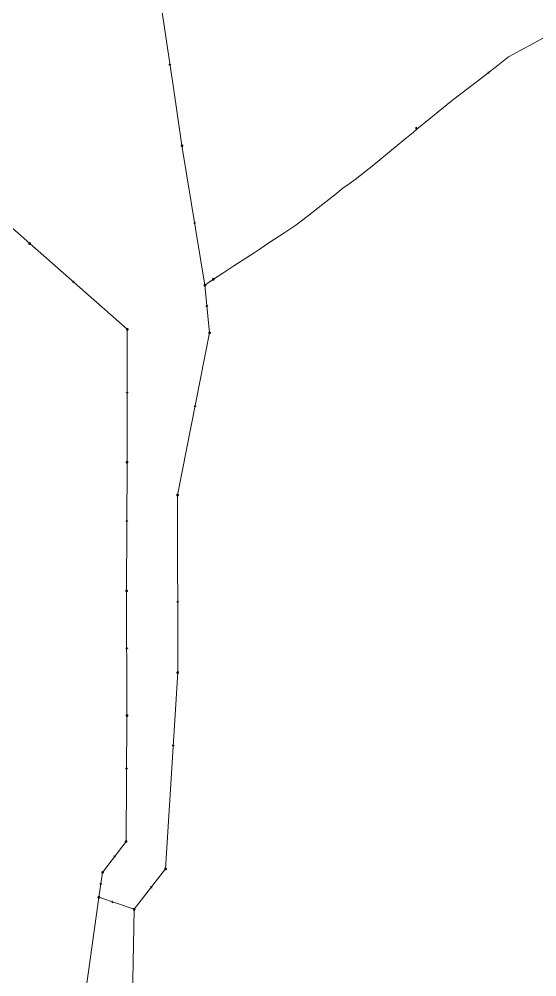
# Model space of a CAD drawing. Header units: metres. Extents: x 25504150 to 25508618, y 6694193 to 6702753.
# Drawn here: x 25506630 to 25506912, y 6699082 to 6699602 of the extents above; entities that cross this region are included whole.
import ezdxf

# ---------------------------------------------------------------- set-up
doc = ezdxf.new("R2010")
doc.units = ezdxf.units.M
for name, pattern in [('Paineviemariputket', [0]), ('Sewer_node', [0]), ('Viemariputket', [0]), ('Viemarivarusteet', [0])]:
    doc.linetypes.add(name, pattern=pattern)
for name, color, linetype, lineweight in [('Paineviemariputket', 7, 'Paineviemariputket', 0), ('Sewer_node', 7, 'Sewer_node', 0), ('Viemariputket', 7, 'Viemariputket', 0), ('Viemarivarusteet', 7, 'Viemarivarusteet', 0)]:
    doc.layers.add(name, color=color, linetype=linetype, lineweight=lineweight)

msp = doc.modelspace()

# ---------------------------------------------------------------- linework, layer by layer
at = {"layer": 'Paineviemariputket', "color": 1, "linetype": 'Continuous', "lineweight": 15}
msp.add_line((25506731.36, 6699457.87, 70.69), (25506736.02, 6699461.12, 34.74), dxfattribs=at)
msp.add_polyline3d([(25506736.02, 6699461.12, 34.74), (25506741.13, 6699464.47, 0), (25506747.08, 6699468.35, 0), (25506758.14, 6699475.58, 0), (25506761.38, 6699477.76, 0), (25506766.14, 6699480.9, 0), (25506774.73, 6699486.53, 0), (25506780.74, 6699490.53, 0), (25506786.96, 6699495.29, 0), (25506795.4, 6699501.89, 0), (25506801.93, 6699506.94, 0), (25506806.29, 6699510.58, 0), (25506810.25, 6699513.4, 0), (25506812.96, 6699515.42, 0), (25506823.12, 6699523.34, 0), (25506833.84, 6699532.12, 0), (25506840.9, 6699537.92, 0), (25506844.49, 6699540.88, 0), (25506846.56, 6699542.68, 0)], dxfattribs=at)
at = {"layer": 'Sewer_node', "color": 46, "linetype": 'Continuous', "true_color": 0x7f5f00, "flags": 128}
for points in [[(25506711.84, 6699577.76), (25506712.45, 6699577.32), (25506712.89, 6699577.91)], [(25506885.24, 6699573.91), (25506885.16, 6699573.16), (25506885.9, 6699573.08)], [(25506725.26, 6699491.71), (25506725.87, 6699491.28), (25506726.3, 6699491.89)], [(25506659.38, 6699459.42), (25506660.13, 6699459.48), (25506660.08, 6699460.22)], [(25506731.91, 6699446.71), (25506732.49, 6699446.24), (25506732.96, 6699446.82)], [(25506688.59, 6699399.71), (25506689.13, 6699399.18), (25506689.65, 6699399.71)], [(25506725.51, 6699392.38), (25506725.93, 6699391.77), (25506726.55, 6699392.18)], [(25506688.4, 6699330), (25506688.94, 6699329.47), (25506689.46, 6699329.99)], [(25506716.04, 6699286.06), (25506716.58, 6699285.54), (25506717.1, 6699286.06)], [(25506688.38, 6699260.93), (25506688.92, 6699260.41), (25506689.44, 6699260.94)], [(25506713.66, 6699208.09), (25506714.17, 6699207.53), (25506714.72, 6699208.02)], [(25506688.29, 6699195.61), (25506688.82, 6699195.08), (25506689.35, 6699195.6)], [(25506681.93, 6699147.95), (25506682.04, 6699147.2), (25506682.77, 6699147.3)], [(25506674.34, 6699132.91), (25506674.8, 6699132.32), (25506675.39, 6699132.76)], [(25506701.86, 6699131.21), (25506701.96, 6699130.46), (25506702.7, 6699130.55)], [(25506680.71, 6699122.47), (25506681.38, 6699122.81), (25506681.05, 6699123.47)]]:
    msp.add_lwpolyline(points, dxfattribs=at)
for points in [[(25506719.36, 6699533.72), (25506719.35, 6699533.79), (25506719.34, 6699533.86), (25506719.31, 6699533.93), (25506719.27, 6699533.99), (25506719.23, 6699534.05), (25506719.17, 6699534.09), (25506719.11, 6699534.13), (25506719.04, 6699534.16), (25506718.97, 6699534.17), (25506718.9, 6699534.18), (25506718.83, 6699534.17), (25506718.76, 6699534.16), (25506718.69, 6699534.13), (25506718.63, 6699534.09), (25506718.57, 6699534.05), (25506718.53, 6699533.99), (25506718.49, 6699533.93), (25506718.46, 6699533.86), (25506718.45, 6699533.79), (25506718.44, 6699533.72), (25506718.45, 6699533.65), (25506718.46, 6699533.58), (25506718.49, 6699533.51), (25506718.53, 6699533.45), (25506718.57, 6699533.39), (25506718.63, 6699533.35), (25506718.69, 6699533.31), (25506718.76, 6699533.28), (25506718.83, 6699533.27), (25506718.9, 6699533.26), (25506718.97, 6699533.27), (25506719.04, 6699533.28), (25506719.11, 6699533.31), (25506719.17, 6699533.35), (25506719.23, 6699533.39), (25506719.27, 6699533.45), (25506719.31, 6699533.51), (25506719.34, 6699533.58), (25506719.35, 6699533.65)], [(25506736.48, 6699461.12), (25506736.47, 6699461.19), (25506736.46, 6699461.26), (25506736.43, 6699461.33), (25506736.39, 6699461.39), (25506736.35, 6699461.45), (25506736.29, 6699461.49), (25506736.23, 6699461.53), (25506736.16, 6699461.56), (25506736.09, 6699461.57), (25506736.02, 6699461.58), (25506735.95, 6699461.57), (25506735.88, 6699461.56), (25506735.81, 6699461.53), (25506735.75, 6699461.49), (25506735.69, 6699461.45), (25506735.65, 6699461.39), (25506735.61, 6699461.33), (25506735.58, 6699461.26), (25506735.57, 6699461.19), (25506735.56, 6699461.12), (25506735.57, 6699461.05), (25506735.58, 6699460.98), (25506735.61, 6699460.91), (25506735.65, 6699460.85), (25506735.69, 6699460.79), (25506735.75, 6699460.75), (25506735.81, 6699460.71), (25506735.88, 6699460.68), (25506735.95, 6699460.67), (25506736.02, 6699460.66), (25506736.09, 6699460.67), (25506736.16, 6699460.68), (25506736.23, 6699460.71), (25506736.29, 6699460.75), (25506736.35, 6699460.79), (25506736.39, 6699460.85), (25506736.43, 6699460.91), (25506736.46, 6699460.98), (25506736.47, 6699461.05)], [(25506734.34, 6699432.02), (25506734.33, 6699432.09), (25506734.32, 6699432.16), (25506734.29, 6699432.23), (25506734.25, 6699432.29), (25506734.21, 6699432.35), (25506734.15, 6699432.39), (25506734.09, 6699432.43), (25506734.02, 6699432.46), (25506733.95, 6699432.47), (25506733.88, 6699432.48), (25506733.81, 6699432.47), (25506733.74, 6699432.46), (25506733.67, 6699432.43), (25506733.61, 6699432.39), (25506733.55, 6699432.35), (25506733.51, 6699432.29), (25506733.47, 6699432.23), (25506733.44, 6699432.16), (25506733.43, 6699432.09), (25506733.42, 6699432.02), (25506733.43, 6699431.95), (25506733.44, 6699431.88), (25506733.47, 6699431.81), (25506733.51, 6699431.75), (25506733.55, 6699431.69), (25506733.61, 6699431.65), (25506733.67, 6699431.61), (25506733.74, 6699431.58), (25506733.81, 6699431.57), (25506733.88, 6699431.56), (25506733.95, 6699431.57), (25506734.02, 6699431.58), (25506734.09, 6699431.61), (25506734.15, 6699431.65), (25506734.21, 6699431.69), (25506734.25, 6699431.75), (25506734.29, 6699431.81), (25506734.32, 6699431.88), (25506734.33, 6699431.95)], [(25506716.95, 6699343.94), (25506716.94, 6699344.01), (25506716.93, 6699344.08), (25506716.9, 6699344.15), (25506716.86, 6699344.21), (25506716.82, 6699344.27), (25506716.76, 6699344.31), (25506716.7, 6699344.35), (25506716.63, 6699344.38), (25506716.56, 6699344.39), (25506716.49, 6699344.4), (25506716.42, 6699344.39), (25506716.35, 6699344.38), (25506716.28, 6699344.35), (25506716.22, 6699344.31), (25506716.16, 6699344.27), (25506716.12, 6699344.21), (25506716.08, 6699344.15), (25506716.05, 6699344.08), (25506716.04, 6699344.01), (25506716.03, 6699343.94), (25506716.04, 6699343.87), (25506716.05, 6699343.8), (25506716.08, 6699343.73), (25506716.12, 6699343.67), (25506716.16, 6699343.61), (25506716.22, 6699343.57), (25506716.28, 6699343.53), (25506716.35, 6699343.5), (25506716.42, 6699343.49), (25506716.49, 6699343.48), (25506716.56, 6699343.49), (25506716.63, 6699343.5), (25506716.7, 6699343.53), (25506716.76, 6699343.57), (25506716.82, 6699343.61), (25506716.86, 6699343.67), (25506716.9, 6699343.73), (25506716.93, 6699343.8), (25506716.94, 6699343.87)], [(25506717.1, 6699247.45), (25506717.09, 6699247.52), (25506717.08, 6699247.59), (25506717.05, 6699247.66), (25506717.01, 6699247.72), (25506716.97, 6699247.78), (25506716.91, 6699247.82), (25506716.85, 6699247.86), (25506716.78, 6699247.89), (25506716.71, 6699247.9), (25506716.64, 6699247.91), (25506716.57, 6699247.9), (25506716.5, 6699247.89), (25506716.43, 6699247.86), (25506716.37, 6699247.82), (25506716.31, 6699247.78), (25506716.27, 6699247.72), (25506716.23, 6699247.66), (25506716.2, 6699247.59), (25506716.19, 6699247.52), (25506716.18, 6699247.45), (25506716.19, 6699247.38), (25506716.2, 6699247.31), (25506716.23, 6699247.24), (25506716.27, 6699247.18), (25506716.31, 6699247.12), (25506716.37, 6699247.08), (25506716.43, 6699247.04), (25506716.5, 6699247.01), (25506716.57, 6699247), (25506716.64, 6699246.99), (25506716.71, 6699247), (25506716.78, 6699247.01), (25506716.85, 6699247.04), (25506716.91, 6699247.08), (25506716.97, 6699247.12), (25506717.01, 6699247.18), (25506717.05, 6699247.24), (25506717.08, 6699247.31), (25506717.09, 6699247.38)], [(25506710.49, 6699140.82), (25506710.48, 6699140.89), (25506710.47, 6699140.96), (25506710.44, 6699141.03), (25506710.4, 6699141.09), (25506710.36, 6699141.15), (25506710.3, 6699141.19), (25506710.24, 6699141.23), (25506710.17, 6699141.26), (25506710.1, 6699141.27), (25506710.03, 6699141.28), (25506709.96, 6699141.27), (25506709.89, 6699141.26), (25506709.82, 6699141.23), (25506709.76, 6699141.19), (25506709.7, 6699141.15), (25506709.66, 6699141.09), (25506709.62, 6699141.03), (25506709.59, 6699140.96), (25506709.58, 6699140.89), (25506709.57, 6699140.82), (25506709.58, 6699140.75), (25506709.59, 6699140.68), (25506709.62, 6699140.61), (25506709.66, 6699140.55), (25506709.7, 6699140.49), (25506709.76, 6699140.45), (25506709.82, 6699140.41), (25506709.89, 6699140.38), (25506709.96, 6699140.37), (25506710.03, 6699140.36), (25506710.1, 6699140.37), (25506710.17, 6699140.38), (25506710.24, 6699140.41), (25506710.3, 6699140.45), (25506710.36, 6699140.49), (25506710.4, 6699140.55), (25506710.44, 6699140.61), (25506710.47, 6699140.68), (25506710.48, 6699140.75)]]:
    msp.add_lwpolyline(points, close=True, dxfattribs=at)
for points, elevation in [([(25506636.65, 6699480.48), (25506636.64, 6699480.55), (25506636.63, 6699480.62), (25506636.6, 6699480.69), (25506636.56, 6699480.75), (25506636.52, 6699480.81), (25506636.46, 6699480.85), (25506636.4, 6699480.89), (25506636.33, 6699480.92), (25506636.26, 6699480.93), (25506636.19, 6699480.94), (25506636.12, 6699480.93), (25506636.05, 6699480.92), (25506635.98, 6699480.89), (25506635.92, 6699480.85), (25506635.86, 6699480.81), (25506635.82, 6699480.75), (25506635.78, 6699480.69), (25506635.75, 6699480.62), (25506635.74, 6699480.55), (25506635.73, 6699480.48), (25506635.74, 6699480.41), (25506635.75, 6699480.34), (25506635.78, 6699480.27), (25506635.82, 6699480.21), (25506635.86, 6699480.15), (25506635.92, 6699480.11), (25506635.98, 6699480.07), (25506636.05, 6699480.04), (25506636.12, 6699480.03), (25506636.19, 6699480.02), (25506636.26, 6699480.03), (25506636.33, 6699480.04), (25506636.4, 6699480.07), (25506636.46, 6699480.11), (25506636.52, 6699480.15), (25506636.56, 6699480.21), (25506636.6, 6699480.27), (25506636.63, 6699480.34), (25506636.64, 6699480.41)], 38.2), ([(25506731.82, 6699457.87), (25506731.81, 6699457.94), (25506731.8, 6699458.01), (25506731.77, 6699458.08), (25506731.73, 6699458.14), (25506731.69, 6699458.2), (25506731.63, 6699458.24), (25506731.57, 6699458.28), (25506731.5, 6699458.31), (25506731.43, 6699458.32), (25506731.36, 6699458.33), (25506731.29, 6699458.32), (25506731.22, 6699458.31), (25506731.15, 6699458.28), (25506731.09, 6699458.24), (25506731.03, 6699458.2), (25506730.99, 6699458.14), (25506730.95, 6699458.08), (25506730.92, 6699458.01), (25506730.91, 6699457.94), (25506730.9, 6699457.87), (25506730.91, 6699457.8), (25506730.92, 6699457.73), (25506730.95, 6699457.66), (25506730.99, 6699457.6), (25506731.03, 6699457.54), (25506731.09, 6699457.5), (25506731.15, 6699457.46), (25506731.22, 6699457.43), (25506731.29, 6699457.42), (25506731.36, 6699457.41), (25506731.43, 6699457.42), (25506731.5, 6699457.43), (25506731.57, 6699457.46), (25506731.63, 6699457.5), (25506731.69, 6699457.54), (25506731.73, 6699457.6), (25506731.77, 6699457.66), (25506731.8, 6699457.73), (25506731.81, 6699457.8)], 35.95), ([(25506689.67, 6699433.95), (25506689.66, 6699434.02), (25506689.65, 6699434.09), (25506689.62, 6699434.16), (25506689.58, 6699434.22), (25506689.54, 6699434.28), (25506689.48, 6699434.32), (25506689.42, 6699434.36), (25506689.35, 6699434.39), (25506689.28, 6699434.4), (25506689.21, 6699434.41), (25506689.14, 6699434.4), (25506689.07, 6699434.39), (25506689, 6699434.36), (25506688.94, 6699434.32), (25506688.88, 6699434.28), (25506688.84, 6699434.22), (25506688.8, 6699434.16), (25506688.77, 6699434.09), (25506688.76, 6699434.02), (25506688.75, 6699433.95), (25506688.76, 6699433.88), (25506688.77, 6699433.81), (25506688.8, 6699433.74), (25506688.84, 6699433.68), (25506688.88, 6699433.62), (25506688.94, 6699433.58), (25506689, 6699433.54), (25506689.07, 6699433.51), (25506689.14, 6699433.5), (25506689.21, 6699433.49), (25506689.28, 6699433.5), (25506689.35, 6699433.51), (25506689.42, 6699433.54), (25506689.48, 6699433.58), (25506689.54, 6699433.62), (25506689.58, 6699433.68), (25506689.62, 6699433.74), (25506689.65, 6699433.81), (25506689.66, 6699433.88)], 37.48), ([(25506689.5, 6699361.76), (25506689.49, 6699361.83), (25506689.48, 6699361.9), (25506689.45, 6699361.97), (25506689.41, 6699362.03), (25506689.37, 6699362.09), (25506689.31, 6699362.13), (25506689.25, 6699362.17), (25506689.18, 6699362.2), (25506689.11, 6699362.21), (25506689.04, 6699362.22), (25506688.97, 6699362.21), (25506688.9, 6699362.2), (25506688.83, 6699362.17), (25506688.77, 6699362.13), (25506688.71, 6699362.09), (25506688.67, 6699362.03), (25506688.63, 6699361.97), (25506688.6, 6699361.9), (25506688.59, 6699361.83), (25506688.58, 6699361.76), (25506688.59, 6699361.69), (25506688.6, 6699361.62), (25506688.63, 6699361.55), (25506688.67, 6699361.49), (25506688.71, 6699361.43), (25506688.77, 6699361.39), (25506688.83, 6699361.35), (25506688.9, 6699361.32), (25506688.97, 6699361.31), (25506689.04, 6699361.3), (25506689.11, 6699361.31), (25506689.18, 6699361.32), (25506689.25, 6699361.35), (25506689.31, 6699361.39), (25506689.37, 6699361.43), (25506689.41, 6699361.49), (25506689.45, 6699361.55), (25506689.48, 6699361.62), (25506689.49, 6699361.69)], 35.95), ([(25506689.28, 6699291.88), (25506689.27, 6699291.95), (25506689.26, 6699292.02), (25506689.23, 6699292.09), (25506689.19, 6699292.15), (25506689.15, 6699292.21), (25506689.09, 6699292.25), (25506689.03, 6699292.29), (25506688.96, 6699292.32), (25506688.89, 6699292.33), (25506688.82, 6699292.34), (25506688.75, 6699292.33), (25506688.68, 6699292.32), (25506688.61, 6699292.29), (25506688.55, 6699292.25), (25506688.49, 6699292.21), (25506688.45, 6699292.15), (25506688.41, 6699292.09), (25506688.38, 6699292.02), (25506688.37, 6699291.95), (25506688.36, 6699291.88), (25506688.37, 6699291.81), (25506688.38, 6699291.74), (25506688.41, 6699291.67), (25506688.45, 6699291.61), (25506688.49, 6699291.55), (25506688.55, 6699291.51), (25506688.61, 6699291.47), (25506688.68, 6699291.44), (25506688.75, 6699291.43), (25506688.82, 6699291.42), (25506688.89, 6699291.43), (25506688.96, 6699291.44), (25506689.03, 6699291.47), (25506689.09, 6699291.51), (25506689.15, 6699291.55), (25506689.19, 6699291.61), (25506689.23, 6699291.67), (25506689.26, 6699291.74), (25506689.27, 6699291.81)], 36.14), ([(25506689.49, 6699224.11), (25506689.48, 6699224.18), (25506689.47, 6699224.25), (25506689.44, 6699224.32), (25506689.4, 6699224.38), (25506689.36, 6699224.44), (25506689.3, 6699224.48), (25506689.24, 6699224.52), (25506689.17, 6699224.55), (25506689.1, 6699224.56), (25506689.03, 6699224.57), (25506688.96, 6699224.56), (25506688.89, 6699224.55), (25506688.82, 6699224.52), (25506688.76, 6699224.48), (25506688.7, 6699224.44), (25506688.66, 6699224.38), (25506688.62, 6699224.32), (25506688.59, 6699224.25), (25506688.58, 6699224.18), (25506688.57, 6699224.11), (25506688.58, 6699224.04), (25506688.59, 6699223.97), (25506688.62, 6699223.9), (25506688.66, 6699223.84), (25506688.7, 6699223.78), (25506688.76, 6699223.74), (25506688.82, 6699223.7), (25506688.89, 6699223.67), (25506688.96, 6699223.66), (25506689.03, 6699223.65), (25506689.1, 6699223.66), (25506689.17, 6699223.67), (25506689.24, 6699223.7), (25506689.3, 6699223.74), (25506689.36, 6699223.78), (25506689.4, 6699223.84), (25506689.44, 6699223.9), (25506689.47, 6699223.97), (25506689.48, 6699224.04)], 36.36), ([(25506688.99, 6699155.72), (25506688.98, 6699155.79), (25506688.97, 6699155.86), (25506688.94, 6699155.93), (25506688.9, 6699155.99), (25506688.86, 6699156.05), (25506688.8, 6699156.09), (25506688.74, 6699156.13), (25506688.67, 6699156.16), (25506688.6, 6699156.17), (25506688.53, 6699156.18), (25506688.46, 6699156.17), (25506688.39, 6699156.16), (25506688.32, 6699156.13), (25506688.26, 6699156.09), (25506688.2, 6699156.05), (25506688.16, 6699155.99), (25506688.12, 6699155.93), (25506688.09, 6699155.86), (25506688.08, 6699155.79), (25506688.07, 6699155.72), (25506688.08, 6699155.65), (25506688.09, 6699155.58), (25506688.12, 6699155.51), (25506688.16, 6699155.45), (25506688.2, 6699155.39), (25506688.26, 6699155.35), (25506688.32, 6699155.31), (25506688.39, 6699155.28), (25506688.46, 6699155.27), (25506688.53, 6699155.26), (25506688.6, 6699155.27), (25506688.67, 6699155.28), (25506688.74, 6699155.31), (25506688.8, 6699155.35), (25506688.86, 6699155.39), (25506688.9, 6699155.45), (25506688.94, 6699155.51), (25506688.97, 6699155.58), (25506688.98, 6699155.65)], 35.69), ([(25506676.2, 6699138.94), (25506676.19, 6699139.01), (25506676.18, 6699139.08), (25506676.15, 6699139.15), (25506676.11, 6699139.21), (25506676.07, 6699139.27), (25506676.01, 6699139.31), (25506675.95, 6699139.35), (25506675.88, 6699139.38), (25506675.81, 6699139.39), (25506675.74, 6699139.4), (25506675.67, 6699139.39), (25506675.6, 6699139.38), (25506675.53, 6699139.35), (25506675.47, 6699139.31), (25506675.41, 6699139.27), (25506675.37, 6699139.21), (25506675.33, 6699139.15), (25506675.3, 6699139.08), (25506675.29, 6699139.01), (25506675.28, 6699138.94), (25506675.29, 6699138.87), (25506675.3, 6699138.8), (25506675.33, 6699138.73), (25506675.37, 6699138.67), (25506675.41, 6699138.61), (25506675.47, 6699138.57), (25506675.53, 6699138.53), (25506675.6, 6699138.5), (25506675.67, 6699138.49), (25506675.74, 6699138.48), (25506675.81, 6699138.49), (25506675.88, 6699138.5), (25506675.95, 6699138.53), (25506676.01, 6699138.57), (25506676.07, 6699138.61), (25506676.11, 6699138.67), (25506676.15, 6699138.73), (25506676.18, 6699138.8), (25506676.19, 6699138.87)], 36.14), ([(25506674.19, 6699125.41), (25506674.18, 6699125.48), (25506674.17, 6699125.55), (25506674.14, 6699125.62), (25506674.1, 6699125.68), (25506674.06, 6699125.74), (25506674, 6699125.78), (25506673.94, 6699125.82), (25506673.87, 6699125.85), (25506673.8, 6699125.86), (25506673.73, 6699125.87), (25506673.66, 6699125.86), (25506673.59, 6699125.85), (25506673.52, 6699125.82), (25506673.46, 6699125.78), (25506673.4, 6699125.74), (25506673.36, 6699125.68), (25506673.32, 6699125.62), (25506673.29, 6699125.55), (25506673.28, 6699125.48), (25506673.27, 6699125.41), (25506673.28, 6699125.34), (25506673.29, 6699125.27), (25506673.32, 6699125.2), (25506673.36, 6699125.14), (25506673.4, 6699125.08), (25506673.46, 6699125.04), (25506673.52, 6699125), (25506673.59, 6699124.97), (25506673.66, 6699124.96), (25506673.73, 6699124.95), (25506673.8, 6699124.96), (25506673.87, 6699124.97), (25506673.94, 6699125), (25506674, 6699125.04), (25506674.06, 6699125.08), (25506674.1, 6699125.14), (25506674.14, 6699125.2), (25506674.17, 6699125.27), (25506674.18, 6699125.34)], 35.99), ([(25506693.39, 6699118.87), (25506693.38, 6699118.94), (25506693.37, 6699119.01), (25506693.34, 6699119.08), (25506693.3, 6699119.14), (25506693.26, 6699119.2), (25506693.2, 6699119.24), (25506693.14, 6699119.28), (25506693.07, 6699119.31), (25506693, 6699119.32), (25506692.93, 6699119.33), (25506692.86, 6699119.32), (25506692.79, 6699119.31), (25506692.72, 6699119.28), (25506692.66, 6699119.24), (25506692.6, 6699119.2), (25506692.56, 6699119.14), (25506692.52, 6699119.08), (25506692.49, 6699119.01), (25506692.48, 6699118.94), (25506692.47, 6699118.87), (25506692.48, 6699118.8), (25506692.49, 6699118.73), (25506692.52, 6699118.66), (25506692.56, 6699118.6), (25506692.6, 6699118.54), (25506692.66, 6699118.5), (25506692.72, 6699118.46), (25506692.79, 6699118.43), (25506692.86, 6699118.42), (25506692.93, 6699118.41), (25506693, 6699118.42), (25506693.07, 6699118.43), (25506693.14, 6699118.46), (25506693.2, 6699118.5), (25506693.26, 6699118.54), (25506693.3, 6699118.6), (25506693.34, 6699118.66), (25506693.37, 6699118.73), (25506693.38, 6699118.8)], 34.98)]:
    msp.add_lwpolyline(points, close=True, dxfattribs=dict(at, elevation=elevation))
at = {"layer": 'Viemariputket', "color": 1, "linetype": 'Continuous', "lineweight": 15}
for p, q in [((25506731.36, 6699457.87, 32.88), (25506718.9, 6699533.72, 33)), ((25506636.19, 6699480.48), (25506583.34, 6699527.11)), ((25506689.21, 6699433.95), (25506636.19, 6699480.48)), ((25506733.88, 6699432.02, 32.73), (25506731.36, 6699457.87, 32.88)), ((25506689.04, 6699361.76), (25506689.21, 6699433.95)), ((25506716.49, 6699343.94, 32.66), (25506733.88, 6699432.02, 32.73)), ((25506688.82, 6699291.88), (25506689.04, 6699361.76)), ((25506716.64, 6699247.45, 32.52), (25506716.49, 6699343.94, 32.66)), ((25506689.03, 6699224.11), (25506688.82, 6699291.88)), ((25506710.03, 6699140.82, 32.34), (25506716.64, 6699247.45, 32.52)), ((25506688.53, 6699155.72), (25506689.03, 6699224.11)), ((25506675.74, 6699138.94), (25506688.53, 6699155.72)), ((25506673.8, 6699125.24, 33.42), (25506675.74, 6699138.94, 33.57)), ((25506692.93, 6699118.87, 32.29), (25506710.03, 6699140.82, 32.34)), ((25506673.73, 6699125.41, 33.42), (25506692.93, 6699118.87, 33.29)), ((25506691.15, 6699027.89), (25506692.93, 6699118.87, 32.29))]:
    msp.add_line(p, q, dxfattribs=at)
at = {"layer": 'Viemariputket', "color": 251, "linetype": 'Continuous', "lineweight": 5, "true_color": 0x595959}
msp.add_line((25506666.67, 6699074.86, 33.39), (25506673.8, 6699125.24, 33.53), dxfattribs=at)
at = {"layer": 'Viemariputket', "color": 1, "linetype": 'Continuous', "lineweight": 15}
for points in [[(25506718.9, 6699533.72, 33), (25506714.25, 6699565.17, 0), (25506706.37, 6699618.39, 33.14)], [(25506846.56, 6699542.68, 0), (25506853.3, 6699548.08, 0), (25506865.86, 6699558.41, 0), (25506879.41, 6699568.83, 0), (25506884.31, 6699572.5, 34.53), (25506889.97, 6699576.96, 0), (25506896.39, 6699581.94, 0), (25506909.81, 6699589.3, 35.5), (25506926.19, 6699598.34, 0), (25506926.26, 6699598.4, 0), (25506929, 6699599.6, 0), (25506952.12, 6699600.48, 37.57)]]:
    msp.add_polyline3d(points, dxfattribs=at)
at = {"layer": 'Viemarivarusteet', "color": 2, "linetype": 'Continuous', "lineweight": 25, "flags": 128}
msp.add_lwpolyline([(25506846.63, 6699543.17), (25506846.63, 6699543.23), (25506846.61, 6699543.28), (25506846.59, 6699543.34), (25506846.56, 6699543.39), (25506846.52, 6699543.43), (25506846.48, 6699543.47), (25506846.43, 6699543.5), (25506846.37, 6699543.52), (25506846.32, 6699543.54), (25506846.26, 6699543.54), (25506846.2, 6699543.54), (25506846.15, 6699543.52), (25506846.09, 6699543.5), (25506846.04, 6699543.47), (25506846, 6699543.43), (25506845.96, 6699543.39), (25506845.93, 6699543.34), (25506845.91, 6699543.28), (25506845.89, 6699543.23), (25506845.89, 6699543.17), (25506845.89, 6699543.11), (25506845.91, 6699543.06), (25506845.93, 6699543), (25506845.96, 6699542.95), (25506846, 6699542.91), (25506846.04, 6699542.87), (25506846.09, 6699542.84), (25506846.15, 6699542.82), (25506846.2, 6699542.8), (25506846.26, 6699542.8), (25506846.32, 6699542.8), (25506846.37, 6699542.82), (25506846.43, 6699542.84), (25506846.48, 6699542.87), (25506846.52, 6699542.91), (25506846.56, 6699542.95), (25506846.59, 6699543), (25506846.61, 6699543.06), (25506846.63, 6699543.11)], close=True, dxfattribs=at)
at = {"layer": 'Viemarivarusteet', "color": 28, "true_color": 0x0a0a0a}
msp.add_point((25506846.26, 6699543.17), dxfattribs=at)
at = {"layer": 'Viemarivarusteet', "color": 1}
for p in [(25506718.9, 6699533.72), (25506636.19, 6699480.48, 38.2), (25506736.02, 6699461.12), (25506731.36, 6699457.87, 35.95), (25506689.21, 6699433.95, 37.48), (25506733.88, 6699432.02), (25506689.04, 6699361.76, 35.95), (25506716.49, 6699343.94), (25506688.82, 6699291.88, 36.14), (25506716.64, 6699247.45), (25506689.03, 6699224.11, 36.36), (25506688.53, 6699155.72, 35.69), (25506675.74, 6699138.94, 36.14), (25506710.03, 6699140.82), (25506673.73, 6699125.41, 35.99), (25506692.93, 6699118.87, 34.98)]:
    msp.add_point(p, dxfattribs=at)

doc.saveas('drawing.dxf')
